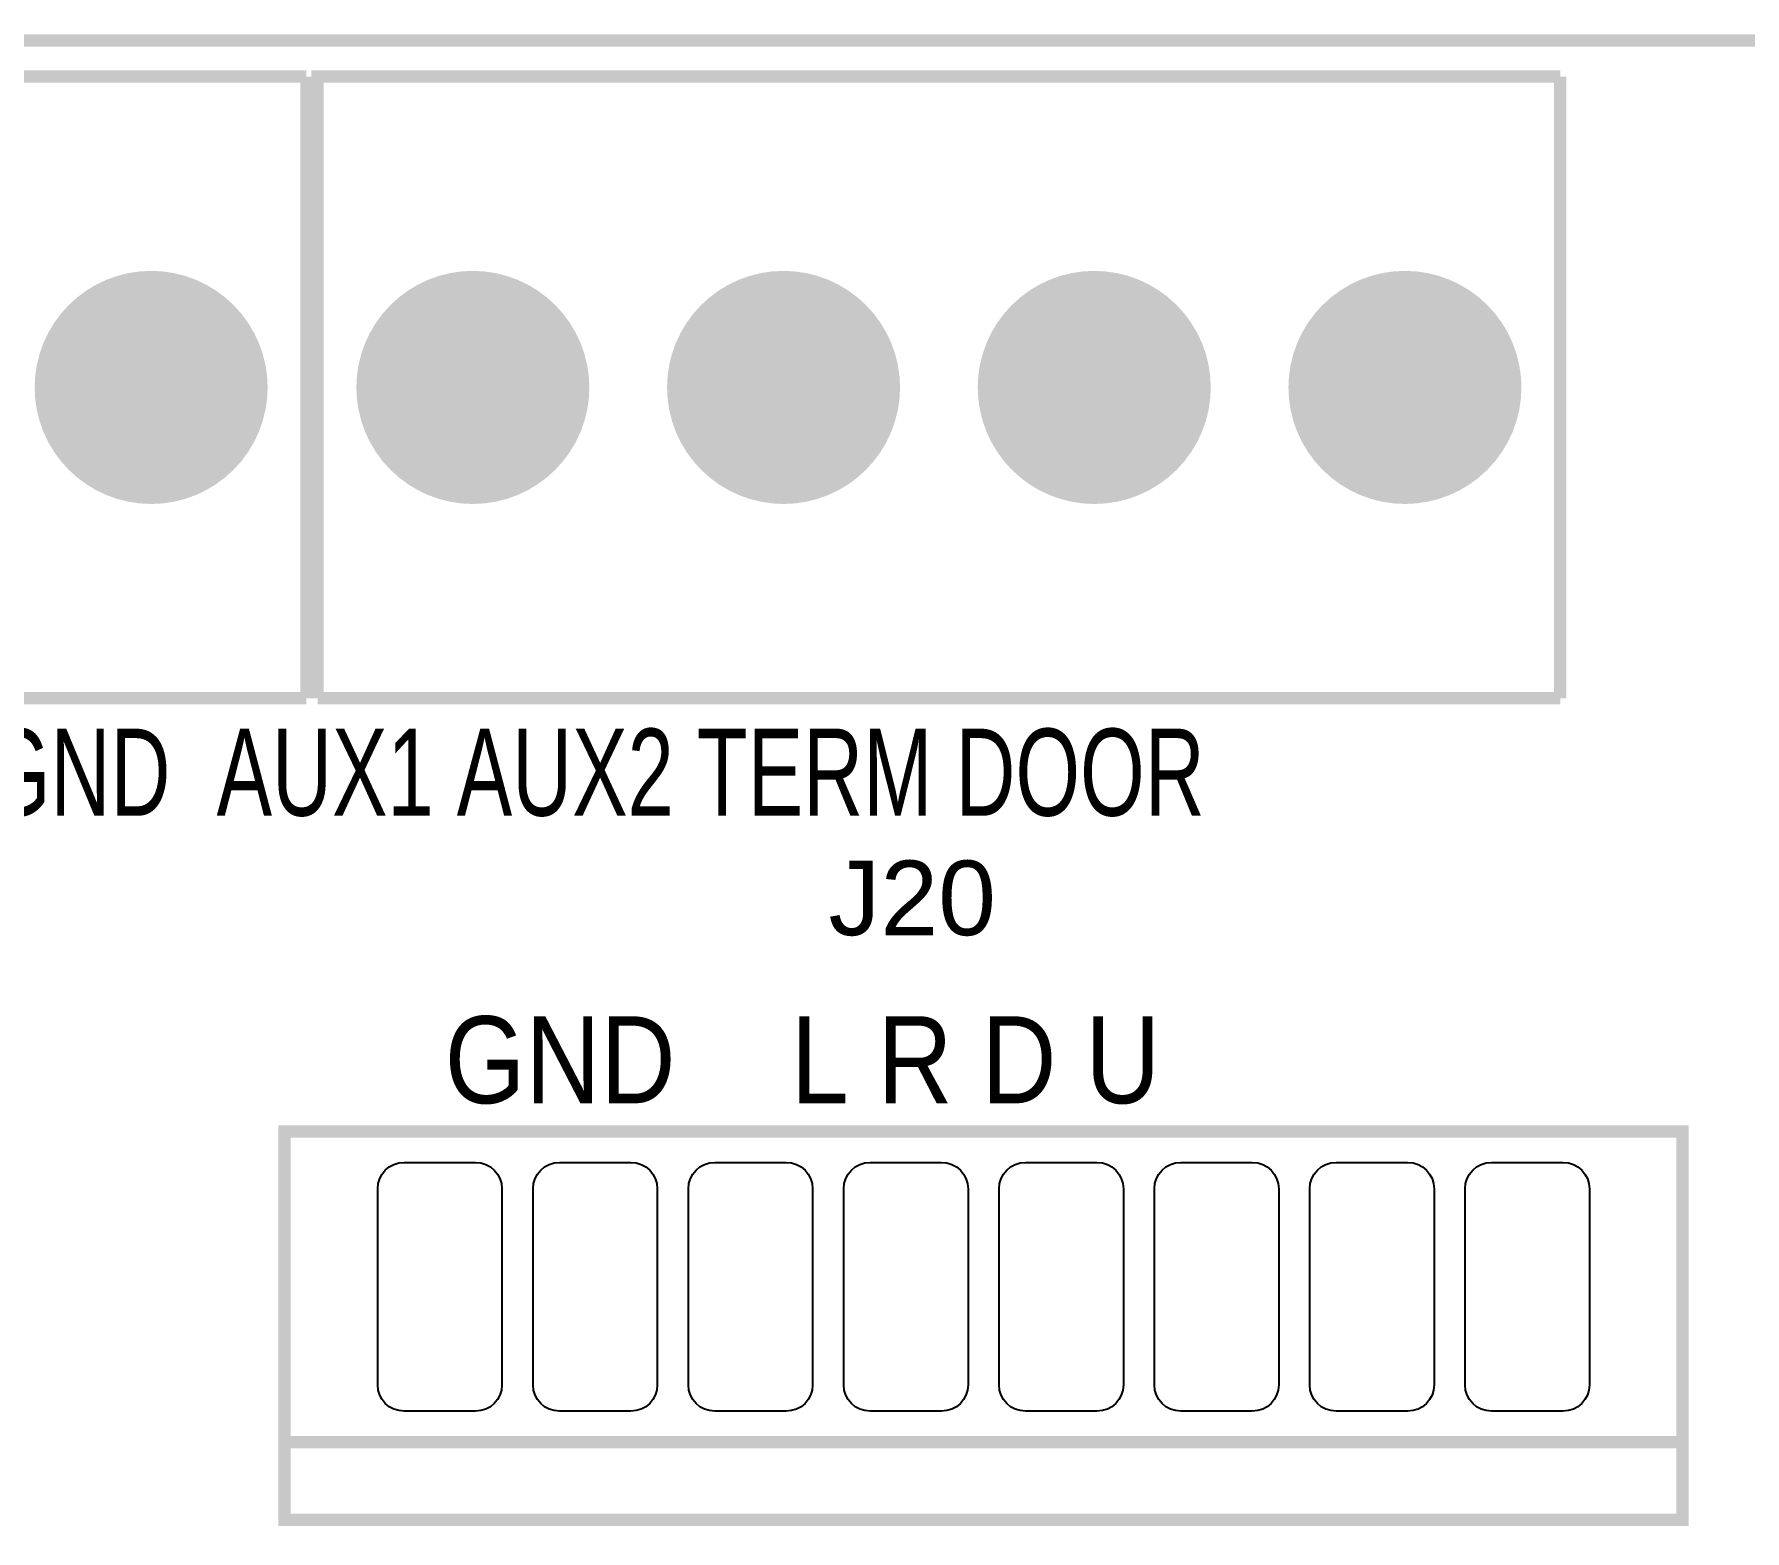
# Model space of a CAD drawing. Header units: inches. Extents: x -2.66 to 2.66, y -1.71 to 1.71.
# Drawn here: x -1.986 to -0.885, y 0.745 to 1.708 of the extents above; entities that cross this region are included whole.
import ezdxf

# ---------------------------------------------------------------- set-up
doc = ezdxf.new("R2010")
doc.units = ezdxf.units.IN
doc.layers.get('0').update_dxf_attribs({"linetype": 'CONTINUOUS'})

# ---------------------------------------------------------------- blocks, each defined once
blk = doc.blocks.new('EPAD')
at = {"const_width": 0.5}
blk.add_lwpolyline([(-0.25, 0, 1), (0.25, 0, 1)], format="xyb", close=True, dxfattribs=at)

msp = doc.modelspace()

# ---------------------------------------------------------------- linework, layer by layer
at = {"const_width": 0.008}
for points in [[(-2.658795, -1.704157), (2.658795, -1.704157), (2.658795, 1.704157), (-2.658795, 1.704157), (-2.658795, -1.704157)], [(-2.658795, -1.704157), (2.658795, -1.704157), (2.658795, 1.704157), (-2.658795, 1.704157), (-2.658795, -1.704157)], [(-2.658795, -1.704157), (2.658795, -1.704157), (2.658795, 1.704157), (-2.658795, 1.704157), (-2.658795, -1.704157)], [(-1.810764, 1.680882), (-2.210764, 1.680882)], [(-1.810764, 1.680882), (-2.210764, 1.680882)], [(-1.810764, 1.680882), (-2.210764, 1.680882)], [(-1.810764, 1.280882), (-1.810764, 1.680882)], [(-1.810764, 1.280882), (-1.810764, 1.680882)], [(-1.810764, 1.280882), (-1.810764, 1.680882)], [(-1.803677, 1.280882), (-1.803677, 1.680882), (-1.003677, 1.680882)], [(-1.803677, 1.280882), (-1.803677, 1.680882), (-1.003677, 1.680882)], [(-1.803677, 1.280882), (-1.803677, 1.680882), (-1.003677, 1.680882)], [(-1.003677, 1.280882), (-1.003677, 1.680882)], [(-1.003677, 1.280882), (-1.003677, 1.680882)], [(-1.003677, 1.280882), (-1.003677, 1.680882)], [(-1.810764, 1.280882), (-2.210764, 1.280882)], [(-1.810764, 1.280882), (-2.210764, 1.280882)], [(-1.810764, 1.280882), (-2.210764, 1.280882)], [(-1.003677, 1.280882), (-1.803677, 1.280882)], [(-1.003677, 1.280882), (-1.803677, 1.280882)], [(-1.003677, 1.280882), (-1.803677, 1.280882)], [(-1.824937, 0.752142), (-0.924937, 0.752142), (-0.924937, 1.002142), (-1.824937, 1.002142), (-1.824937, 0.752142)], [(-1.824937, 0.752142), (-0.924937, 0.752142), (-0.924937, 1.002142), (-1.824937, 1.002142), (-1.824937, 0.752142)], [(-1.824937, 0.752142), (-0.924937, 0.752142), (-0.924937, 1.002142), (-1.824937, 1.002142), (-1.824937, 0.752142)], [(-0.924937, 0.802142), (-1.824937, 0.802142)], [(-0.924937, 0.802142), (-1.824937, 0.802142)], [(-0.924937, 0.802142), (-1.824937, 0.802142)]]:
    msp.add_lwpolyline(points, dxfattribs=at)
for points in [[(-1.701937, 0.822142), (-1.747937, 0.822142), (-1.751413, 0.82248), (-1.754627, 0.823453), (-1.757518, 0.824999), (-1.760023, 0.827056), (-1.76208, 0.829561), (-1.763626, 0.832452), (-1.764599, 0.835666), (-1.764937, 0.839142), (-1.764937, 0.965142), (-1.764599, 0.968618), (-1.763626, 0.971832), (-1.76208, 0.974723), (-1.760023, 0.977228), (-1.757518, 0.979284), (-1.754627, 0.98083), (-1.751413, 0.981804), (-1.747937, 0.982142), (-1.701937, 0.982142), (-1.698461, 0.981804), (-1.695247, 0.98083), (-1.692356, 0.979284), (-1.689851, 0.977228), (-1.687794, 0.974723), (-1.686248, 0.971832), (-1.685275, 0.968618), (-1.684937, 0.965142), (-1.684937, 0.839142), (-1.685275, 0.835666), (-1.686248, 0.832452), (-1.687794, 0.829561), (-1.689851, 0.827056), (-1.692356, 0.824999), (-1.695247, 0.823453), (-1.698461, 0.82248), (-1.701937, 0.822142)], [(-1.601937, 0.822142), (-1.647937, 0.822142), (-1.651413, 0.82248), (-1.654627, 0.823453), (-1.657518, 0.824999), (-1.660023, 0.827056), (-1.66208, 0.829561), (-1.663626, 0.832452), (-1.664599, 0.835666), (-1.664937, 0.839142), (-1.664937, 0.965142), (-1.664599, 0.968618), (-1.663626, 0.971832), (-1.66208, 0.974723), (-1.660023, 0.977228), (-1.657518, 0.979284), (-1.654627, 0.98083), (-1.651413, 0.981804), (-1.647937, 0.982142), (-1.601937, 0.982142), (-1.598461, 0.981804), (-1.595247, 0.98083), (-1.592356, 0.979284), (-1.589851, 0.977228), (-1.587794, 0.974723), (-1.586248, 0.971832), (-1.585275, 0.968618), (-1.584937, 0.965142), (-1.584937, 0.839142), (-1.585275, 0.835666), (-1.586248, 0.832452), (-1.587794, 0.829561), (-1.589851, 0.827056), (-1.592356, 0.824999), (-1.595247, 0.823453), (-1.598461, 0.82248), (-1.601937, 0.822142)], [(-1.501937, 0.822142), (-1.547937, 0.822142), (-1.551413, 0.82248), (-1.554627, 0.823453), (-1.557518, 0.824999), (-1.560023, 0.827056), (-1.56208, 0.829561), (-1.563626, 0.832452), (-1.564599, 0.835666), (-1.564937, 0.839142), (-1.564937, 0.965142), (-1.564599, 0.968618), (-1.563626, 0.971832), (-1.56208, 0.974723), (-1.560023, 0.977228), (-1.557518, 0.979284), (-1.554627, 0.98083), (-1.551413, 0.981804), (-1.547937, 0.982142), (-1.501937, 0.982142), (-1.498461, 0.981804), (-1.495247, 0.98083), (-1.492356, 0.979284), (-1.489851, 0.977228), (-1.487794, 0.974723), (-1.486248, 0.971832), (-1.485275, 0.968618), (-1.484937, 0.965142), (-1.484937, 0.839142), (-1.485275, 0.835666), (-1.486248, 0.832452), (-1.487794, 0.829561), (-1.489851, 0.827056), (-1.492356, 0.824999), (-1.495247, 0.823453), (-1.498461, 0.82248), (-1.501937, 0.822142)], [(-1.401937, 0.822142), (-1.447937, 0.822142), (-1.451413, 0.82248), (-1.454627, 0.823453), (-1.457518, 0.824999), (-1.460023, 0.827056), (-1.46208, 0.829561), (-1.463626, 0.832452), (-1.464599, 0.835666), (-1.464937, 0.839142), (-1.464937, 0.965142), (-1.464599, 0.968618), (-1.463626, 0.971832), (-1.46208, 0.974723), (-1.460023, 0.977228), (-1.457518, 0.979284), (-1.454627, 0.98083), (-1.451413, 0.981804), (-1.447937, 0.982142), (-1.401937, 0.982142), (-1.398461, 0.981804), (-1.395247, 0.98083), (-1.392356, 0.979284), (-1.389851, 0.977228), (-1.387794, 0.974723), (-1.386248, 0.971832), (-1.385275, 0.968618), (-1.384937, 0.965142), (-1.384937, 0.839142), (-1.385275, 0.835666), (-1.386248, 0.832452), (-1.387794, 0.829561), (-1.389851, 0.827056), (-1.392356, 0.824999), (-1.395247, 0.823453), (-1.398461, 0.82248), (-1.401937, 0.822142)], [(-1.301937, 0.822142), (-1.347937, 0.822142), (-1.351413, 0.82248), (-1.354627, 0.823453), (-1.357518, 0.824999), (-1.360023, 0.827056), (-1.36208, 0.829561), (-1.363626, 0.832452), (-1.364599, 0.835666), (-1.364937, 0.839142), (-1.364937, 0.965142), (-1.364599, 0.968618), (-1.363626, 0.971832), (-1.36208, 0.974723), (-1.360023, 0.977228), (-1.357518, 0.979284), (-1.354627, 0.98083), (-1.351413, 0.981804), (-1.347937, 0.982142), (-1.301937, 0.982142), (-1.298461, 0.981804), (-1.295247, 0.98083), (-1.292356, 0.979284), (-1.289851, 0.977228), (-1.287794, 0.974723), (-1.286248, 0.971832), (-1.285275, 0.968618), (-1.284937, 0.965142), (-1.284937, 0.839142), (-1.285275, 0.835666), (-1.286248, 0.832452), (-1.287794, 0.829561), (-1.289851, 0.827056), (-1.292356, 0.824999), (-1.295247, 0.823453), (-1.298461, 0.82248), (-1.301937, 0.822142)], [(-1.201937, 0.822142), (-1.247937, 0.822142), (-1.251413, 0.82248), (-1.254627, 0.823453), (-1.257518, 0.824999), (-1.260023, 0.827056), (-1.26208, 0.829561), (-1.263626, 0.832452), (-1.264599, 0.835666), (-1.264937, 0.839142), (-1.264937, 0.965142), (-1.264599, 0.968618), (-1.263626, 0.971832), (-1.26208, 0.974723), (-1.260023, 0.977228), (-1.257518, 0.979284), (-1.254627, 0.98083), (-1.251413, 0.981804), (-1.247937, 0.982142), (-1.201937, 0.982142), (-1.198461, 0.981804), (-1.195247, 0.98083), (-1.192356, 0.979284), (-1.189851, 0.977228), (-1.187794, 0.974723), (-1.186248, 0.971832), (-1.185275, 0.968618), (-1.184937, 0.965142), (-1.184937, 0.839142), (-1.185275, 0.835666), (-1.186248, 0.832452), (-1.187794, 0.829561), (-1.189851, 0.827056), (-1.192356, 0.824999), (-1.195247, 0.823453), (-1.198461, 0.82248), (-1.201937, 0.822142)], [(-1.101937, 0.822142), (-1.147937, 0.822142), (-1.151413, 0.82248), (-1.154627, 0.823453), (-1.157518, 0.824999), (-1.160023, 0.827056), (-1.16208, 0.829561), (-1.163626, 0.832452), (-1.164599, 0.835666), (-1.164937, 0.839142), (-1.164937, 0.965142), (-1.164599, 0.968618), (-1.163626, 0.971832), (-1.16208, 0.974723), (-1.160023, 0.977228), (-1.157518, 0.979284), (-1.154627, 0.98083), (-1.151413, 0.981804), (-1.147937, 0.982142), (-1.101937, 0.982142), (-1.098461, 0.981804), (-1.095247, 0.98083), (-1.092356, 0.979284), (-1.089851, 0.977228), (-1.087794, 0.974723), (-1.086248, 0.971832), (-1.085275, 0.968618), (-1.084937, 0.965142), (-1.084937, 0.839142), (-1.085275, 0.835666), (-1.086248, 0.832452), (-1.087794, 0.829561), (-1.089851, 0.827056), (-1.092356, 0.824999), (-1.095247, 0.823453), (-1.098461, 0.82248), (-1.101937, 0.822142)], [(-1.001937, 0.822142), (-1.047937, 0.822142), (-1.051413, 0.82248), (-1.054627, 0.823453), (-1.057518, 0.824999), (-1.060023, 0.827056), (-1.06208, 0.829561), (-1.063626, 0.832452), (-1.064599, 0.835666), (-1.064937, 0.839142), (-1.064937, 0.965142), (-1.064599, 0.968618), (-1.063626, 0.971832), (-1.06208, 0.974723), (-1.060023, 0.977228), (-1.057518, 0.979284), (-1.054627, 0.98083), (-1.051413, 0.981804), (-1.047937, 0.982142), (-1.001937, 0.982142), (-0.998461, 0.981804), (-0.995247, 0.98083), (-0.992356, 0.979284), (-0.989851, 0.977228), (-0.987794, 0.974723), (-0.986248, 0.971832), (-0.985275, 0.968618), (-0.984937, 0.965142), (-0.984937, 0.839142), (-0.985275, 0.835666), (-0.986248, 0.832452), (-0.987794, 0.829561), (-0.989851, 0.827056), (-0.992356, 0.824999), (-0.995247, 0.823453), (-0.998461, 0.82248), (-1.001937, 0.822142)]]:
    msp.add_lwpolyline(points, close=True)

# ---------------------------------------------------------------- block references
at = {"xscale": 0.15, "yscale": 0.15}
for p in [(-1.910764, 1.480882), (-1.703677, 1.480882), (-1.503677, 1.480882), (-1.303677, 1.480882), (-1.103677, 1.480882)]:
    msp.add_blockref('EPAD', p, dxfattribs=at)

# ---------------------------------------------------------------- texts
for s, height, width, p in [('GND GND  AUX1 AUX2 TERM DOOR', 0.056, 0.714286, (-2.150921, 1.205283)), ('GND GND  AUX1 AUX2 TERM DOOR', 0.056, 0.714286, (-2.150921, 1.205283)), ('GND GND  AUX1 AUX2 TERM DOOR', 0.056, 0.714286, (-2.150921, 1.205283)), ('J20', 0.048, 1.041667, (-1.47474, 1.128394)), ('J20', 0.048, 1.041667, (-1.47474, 1.128394)), ('J20', 0.048, 1.041667, (-1.47474, 1.128394)), ('GND    L R D U', 0.056, 0.892857, (-1.721787, 1.020244)), ('GND    L R D U', 0.056, 0.892857, (-1.721787, 1.020244)), ('GND    L R D U', 0.056, 0.892857, (-1.721787, 1.020244))]:
    msp.add_text(s, height=height, dxfattribs=dict(width=width)).set_placement(p)

doc.saveas('drawing.dxf')
